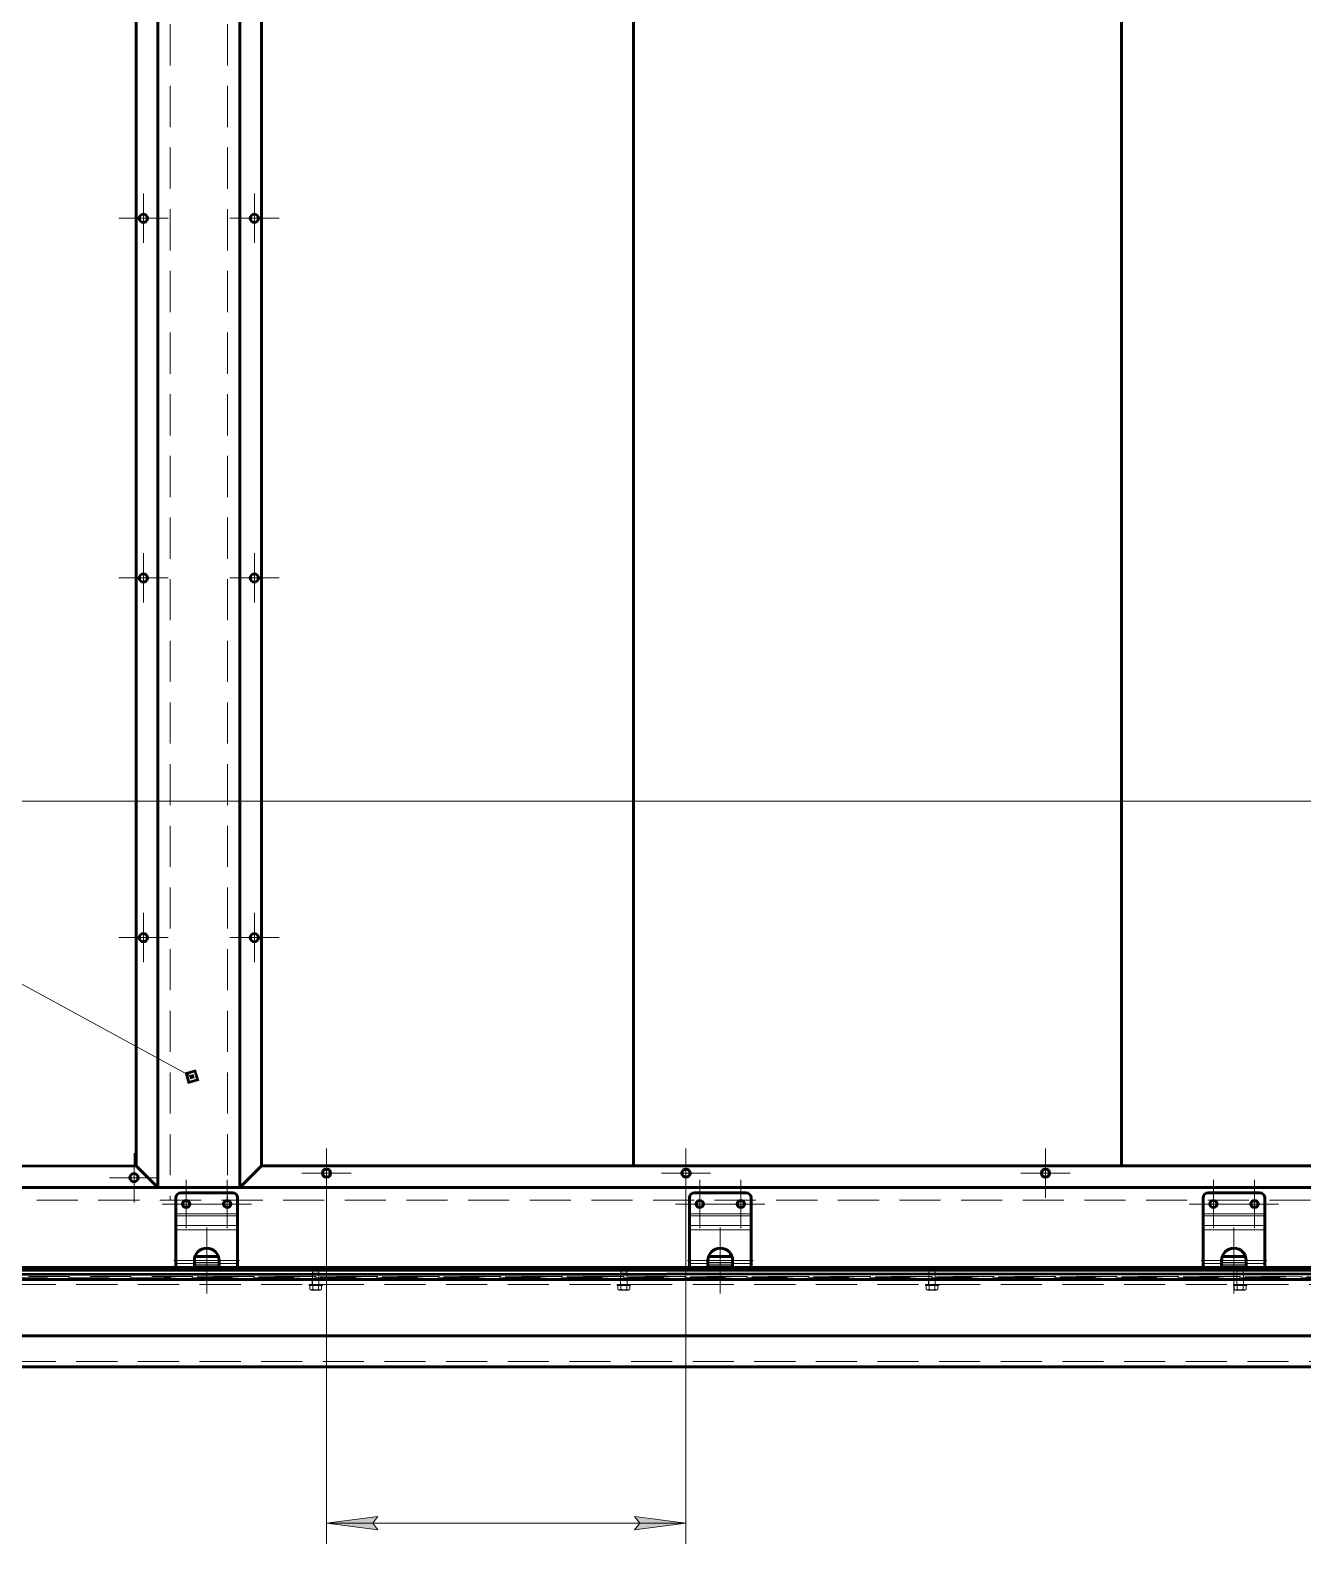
# Model space of a CAD drawing. Header units: millimetres. Extents: x 0 to 841, y 0 to 594.
# Drawn here: x 239.3 to 363.2, y 289.4 to 436.7 of the extents above; entities that cross this region are included whole.
import ezdxf

# ---------------------------------------------------------------- set-up
doc = ezdxf.new("R2010")
doc.units = ezdxf.units.MM
for name, pattern in [('K5LT_AXLED', [19.5, 15, -1.5, 1.5, -1.5]), ('K5LT_BASIC', [0]), ('K5LT_DASHED', [6, 4, -2]), ('K5LT_THIN', [0])]:
    doc.linetypes.add(name, pattern=pattern)
doc.layers.add('Системный слой', color=7, linetype='Continuous')

# ---------------------------------------------------------------- blocks, each defined once
blk = doc.blocks.new('U0')
at = {"layer": 'Системный слой', "color": 30, "linetype": 'K5LT_AXLED', "lineweight": 18, "true_color": 0xff8000}
for q in [(261.14, 420.82), (258.74, 418.42), (263.54, 418.42), (261.14, 416.02)]:
    blk.add_line((261.14, 418.42), q, dxfattribs=at)
blk = doc.blocks.new('U1')
at = {"layer": 'Системный слой', "color": 30, "linetype": 'K5LT_AXLED', "lineweight": 18, "true_color": 0xff8000}
for q in [(261.14, 385.82), (258.74, 383.42), (263.54, 383.42), (261.14, 381.02)]:
    blk.add_line((261.14, 383.42), q, dxfattribs=at)
blk = doc.blocks.new('U2')
at = {"layer": 'Системный слой', "color": 30, "linetype": 'K5LT_AXLED', "lineweight": 18, "true_color": 0xff8000}
for q in [(261.14, 350.82), (258.74, 348.42), (263.54, 348.42), (261.14, 346.02)]:
    blk.add_line((261.14, 348.42), q, dxfattribs=at)
blk = doc.blocks.new('U5')
at = {"layer": 'Системный слой', "color": 30, "linetype": 'K5LT_AXLED', "lineweight": 18, "true_color": 0xff8000}
for q in [(250.34, 420.82), (247.94, 418.42), (252.74, 418.42), (250.34, 416.02)]:
    blk.add_line((250.34, 418.42), q, dxfattribs=at)
blk = doc.blocks.new('U6')
at = {"layer": 'Системный слой', "color": 30, "linetype": 'K5LT_AXLED', "lineweight": 18, "true_color": 0xff8000}
for q in [(250.34, 385.82), (247.94, 383.42), (252.74, 383.42), (250.34, 381.02)]:
    blk.add_line((250.34, 383.42), q, dxfattribs=at)
blk = doc.blocks.new('U7')
at = {"layer": 'Системный слой', "color": 30, "linetype": 'K5LT_AXLED', "lineweight": 18, "true_color": 0xff8000}
for q in [(250.34, 350.82), (247.94, 348.42), (252.74, 348.42), (250.34, 346.02)]:
    blk.add_line((250.34, 348.42), q, dxfattribs=at)
blk = doc.blocks.new('U40')
at = {"layer": 'Системный слой', "color": 30, "linetype": 'K5LT_AXLED', "lineweight": 18, "true_color": 0xff8000}
for q in [(254.5, 324.85), (252.15, 322.5), (256.85, 322.5), (254.5, 320.15)]:
    blk.add_line((254.5, 322.5), q, dxfattribs=at)
blk = doc.blocks.new('U41')
at = {"layer": 'Системный слой', "color": 30, "linetype": 'K5LT_AXLED', "lineweight": 18, "true_color": 0xff8000}
for q in [(258.5, 324.85), (256.15, 322.5), (260.85, 322.5), (258.5, 320.15)]:
    blk.add_line((258.5, 322.5), q, dxfattribs=at)
blk = doc.blocks.new('U42')
at = {"layer": 'Системный слой', "color": 30, "linetype": 'K5LT_AXLED', "lineweight": 18, "true_color": 0xff8000}
for q in [(256.5, 320.2), (253.3, 317), (259.7, 317), (256.5, 313.8)]:
    blk.add_line((256.5, 317), q, dxfattribs=at)
blk = doc.blocks.new('U43')
at = {"layer": 'Системный слой', "color": 30, "linetype": 'K5LT_AXLED', "lineweight": 18, "true_color": 0xff8000}
for q in [(304.5, 324.85), (302.15, 322.5), (306.85, 322.5), (304.5, 320.15)]:
    blk.add_line((304.5, 322.5), q, dxfattribs=at)
blk = doc.blocks.new('U44')
at = {"layer": 'Системный слой', "color": 30, "linetype": 'K5LT_AXLED', "lineweight": 18, "true_color": 0xff8000}
for q in [(308.5, 324.85), (306.15, 322.5), (310.85, 322.5), (308.5, 320.15)]:
    blk.add_line((308.5, 322.5), q, dxfattribs=at)
blk = doc.blocks.new('U45')
at = {"layer": 'Системный слой', "color": 30, "linetype": 'K5LT_AXLED', "lineweight": 18, "true_color": 0xff8000}
for q in [(306.5, 320.2), (303.3, 317), (309.7, 317), (306.5, 313.8)]:
    blk.add_line((306.5, 317), q, dxfattribs=at)
blk = doc.blocks.new('U46')
at = {"layer": 'Системный слой', "color": 30, "linetype": 'K5LT_AXLED', "lineweight": 18, "true_color": 0xff8000}
for q in [(354.5, 324.85), (352.15, 322.5), (356.85, 322.5), (354.5, 320.15)]:
    blk.add_line((354.5, 322.5), q, dxfattribs=at)
blk = doc.blocks.new('U47')
at = {"layer": 'Системный слой', "color": 30, "linetype": 'K5LT_AXLED', "lineweight": 18, "true_color": 0xff8000}
for q in [(358.5, 324.85), (356.15, 322.5), (360.85, 322.5), (358.5, 320.15)]:
    blk.add_line((358.5, 322.5), q, dxfattribs=at)
blk = doc.blocks.new('U48')
at = {"layer": 'Системный слой', "color": 30, "linetype": 'K5LT_AXLED', "lineweight": 18, "true_color": 0xff8000}
for q in [(356.5, 320.2), (353.3, 317), (359.7, 317), (356.5, 313.8)]:
    blk.add_line((356.5, 317), q, dxfattribs=at)

msp = doc.modelspace()

# ---------------------------------------------------------------- hatches: boundary and pattern name
at = {"layer": 'Системный слой'}
h = msp.add_hatch(color=7, dxfattribs=at)
h.paths.add_polyline_path([(255.72, 334.53), (255.42, 335.55), (254.4, 335.25), (254.7, 334.23)])
h.paths.add_polyline_path([(255.5, 334.65), (255.3, 335.33), (254.62, 335.13), (254.82, 334.45)])
h.paths.add_polyline_path([(255.28, 334.77), (255.18, 335.11), (254.84, 335.01), (254.94, 334.67)])
for points in [[(273.16, 290.78), (272.66, 291.44), (273.16, 292.1), (268.16, 291.44)], [(303.16, 291.44), (298.16, 292.1), (298.66, 291.44), (298.16, 290.78)]]:
    msp.add_hatch(color=7, dxfattribs=at).paths.add_polyline_path(points)

# ---------------------------------------------------------------- linework, layer by layer
at = {"layer": 'Системный слой', "color": 7, "linetype": 'K5LT_DASHED', "lineweight": 18}
for p, q in [((252.94, 509.3), (252.94, 322.9)), ((258.54, 509.3), (258.54, 322.9)), ((59.95, 322.86), (594.94, 322.9)), ((53.15, 315.4), (601.56, 315.51)), ((93.01, 315.31), (601.81, 315.31)), ((252.11, 315.6), (601.81, 315.6)), ((601.56, 315.42), (252.36, 315.42)), ((601.56, 315.42), (252.36, 315.42)), ((266.79, 315.76), (266.79, 314.66)), ((267.42, 315.76), (266.79, 315.76)), ((267.42, 315.76), (266.79, 315.76)), ((267.42, 315.76), (267.42, 314.66)), ((267.42, 315.76), (267.42, 314.66)), ((296.79, 315.76), (296.79, 314.66)), ((297.42, 315.76), (296.79, 315.76)), ((297.42, 315.76), (296.79, 315.76)), ((297.42, 315.76), (297.42, 314.66)), ((297.42, 315.76), (297.42, 314.66)), ((326.79, 315.76), (326.79, 314.66)), ((327.42, 315.76), (326.79, 315.76)), ((327.42, 315.76), (326.79, 315.76)), ((327.42, 315.76), (327.42, 314.66)), ((327.42, 315.76), (327.42, 314.66)), ((356.79, 315.76), (356.79, 314.66)), ((357.42, 315.76), (356.79, 315.76)), ((357.42, 315.76), (356.79, 315.76)), ((357.42, 315.76), (357.42, 314.66)), ((357.42, 315.76), (357.42, 314.66)), ((601.81, 315.17), (53.15, 315.16)), ((601.81, 314.66), (53.15, 314.66)), ((601.81, 315.17), (252.11, 315.17)), ((252.11, 315.17), (601.81, 315.17)), ((266.46, 314.56), (266.46, 314.66)), ((266.53, 314.56), (266.82, 314.56)), ((266.82, 314.56), (266.53, 314.56)), ((266.53, 314.56), (266.53, 314.18)), ((266.66, 314.11), (266.53, 314.18)), ((266.53, 314.18), (266.53, 314.18)), ((266.7, 314.16), (266.68, 314.11)), ((266.78, 315.16), (266.78, 314.66)), ((266.79, 314.66), (267.42, 314.66)), ((266.82, 314.56), (266.82, 314.18)), ((266.82, 314.56), (266.82, 314.18)), ((266.82, 314.56), (267.4, 314.56)), ((267.4, 314.56), (266.82, 314.56)), ((267.4, 314.56), (267.4, 314.18)), ((267.4, 314.56), (267.4, 314.18)), ((267.69, 314.56), (267.4, 314.56)), ((267.4, 314.56), (267.69, 314.56)), ((267.43, 315.16), (267.43, 314.66)), ((267.52, 314.16), (267.53, 314.11)), ((267.55, 314.11), (267.69, 314.18)), ((267.69, 314.56), (267.69, 314.18)), ((267.69, 314.18), (267.69, 314.18)), ((267.76, 314.56), (267.76, 314.66)), ((296.46, 314.56), (296.46, 314.66)), ((296.53, 314.56), (296.82, 314.56)), ((296.82, 314.56), (296.53, 314.56)), ((296.53, 314.56), (296.53, 314.18)), ((296.66, 314.11), (296.53, 314.18)), ((296.53, 314.18), (296.53, 314.18)), ((296.7, 314.16), (296.68, 314.11)), ((296.78, 315.16), (296.78, 314.66)), ((296.79, 314.66), (297.42, 314.66)), ((296.82, 314.56), (296.82, 314.18)), ((296.82, 314.56), (296.82, 314.18)), ((296.82, 314.56), (297.4, 314.56)), ((297.4, 314.56), (296.82, 314.56)), ((297.4, 314.56), (297.4, 314.18)), ((297.4, 314.56), (297.4, 314.18)), ((297.69, 314.56), (297.4, 314.56)), ((297.4, 314.56), (297.69, 314.56)), ((297.43, 315.16), (297.43, 314.66)), ((297.52, 314.16), (297.53, 314.11)), ((297.55, 314.11), (297.69, 314.18)), ((297.69, 314.56), (297.69, 314.18)), ((297.69, 314.18), (297.69, 314.18)), ((297.76, 314.56), (297.76, 314.66)), ((326.46, 314.56), (326.46, 314.66)), ((326.53, 314.56), (326.82, 314.56)), ((326.82, 314.56), (326.53, 314.56)), ((326.53, 314.56), (326.53, 314.18)), ((326.66, 314.11), (326.53, 314.18)), ((326.53, 314.18), (326.53, 314.18)), ((326.7, 314.16), (326.68, 314.11)), ((326.78, 315.16), (326.78, 314.66)), ((326.79, 314.66), (327.42, 314.66)), ((326.82, 314.56), (326.82, 314.18)), ((326.82, 314.56), (326.82, 314.18)), ((326.82, 314.56), (327.4, 314.56)), ((327.4, 314.56), (326.82, 314.56)), ((327.4, 314.56), (327.4, 314.18)), ((327.4, 314.56), (327.4, 314.18)), ((327.69, 314.56), (327.4, 314.56)), ((327.4, 314.56), (327.69, 314.56)), ((327.43, 315.16), (327.43, 314.66)), ((327.52, 314.16), (327.53, 314.11)), ((327.55, 314.11), (327.69, 314.18)), ((327.69, 314.56), (327.69, 314.18)), ((327.69, 314.18), (327.69, 314.18)), ((327.76, 314.56), (327.76, 314.66)), ((356.46, 314.56), (356.46, 314.66)), ((356.53, 314.56), (356.82, 314.56)), ((356.82, 314.56), (356.53, 314.56)), ((356.53, 314.56), (356.53, 314.18)), ((356.66, 314.11), (356.53, 314.18)), ((356.53, 314.18), (356.53, 314.18)), ((356.7, 314.16), (356.68, 314.11)), ((356.78, 315.16), (356.78, 314.66)), ((356.79, 314.66), (357.42, 314.66)), ((356.82, 314.56), (356.82, 314.18)), ((356.82, 314.56), (356.82, 314.18)), ((356.82, 314.56), (357.4, 314.56)), ((357.4, 314.56), (356.82, 314.56)), ((357.4, 314.56), (357.4, 314.18)), ((357.4, 314.56), (357.4, 314.18)), ((357.69, 314.56), (357.4, 314.56)), ((357.4, 314.56), (357.69, 314.56)), ((357.43, 315.16), (357.43, 314.66)), ((357.52, 314.16), (357.53, 314.11)), ((357.55, 314.11), (357.69, 314.18)), ((357.69, 314.56), (357.69, 314.18)), ((357.69, 314.18), (357.69, 314.18)), ((357.76, 314.56), (357.76, 314.66)), ((601.81, 307.16), (53.15, 307.16)), ((601.81, 307.16), (252.11, 307.16))]:
    msp.add_line(p, q, dxfattribs=at)
at = {"layer": 'Системный слой', "color": 5, "linetype": 'K5LT_BASIC', "lineweight": 60, "true_color": 0x0000ff}
for p, q in [((251.74, 508.06), (251.74, 324.1)), ((259.74, 508.1), (259.74, 324.1)), ((249.64, 506), (249.64, 326.2)), ((261.84, 506), (261.84, 326.2)), ((298.04, 326.2), (298.04, 506)), ((345.54, 326.2), (345.54, 506)), ((63.25, 326.16), (249.64, 326.2)), ((249.64, 326.2), (251.74, 324.1)), ((261.84, 326.2), (259.74, 324.1)), ((261.84, 326.2), (591.64, 326.2)), ((61.18, 324.1), (593.74, 324.1)), ((253.5, 321.55), (253.5, 323.1)), ((254, 323.6), (259, 323.6)), ((259.5, 323.1), (259.5, 321.55)), ((303.5, 321.55), (303.5, 323.1)), ((304, 323.6), (309, 323.6)), ((309.5, 323.1), (309.5, 321.55)), ((353.5, 321.55), (353.5, 323.1)), ((354, 323.6), (359, 323.6)), ((359.5, 323.1), (359.5, 321.55)), ((253.5, 321.34), (253.5, 321.55)), ((253.5, 320.4), (253.5, 321.34)), ((259.5, 321.55), (259.5, 321.34)), ((259.5, 321.34), (259.5, 320.4)), ((303.5, 321.34), (303.5, 321.55)), ((303.5, 320.4), (303.5, 321.34)), ((309.5, 321.55), (309.5, 321.34)), ((309.5, 321.34), (309.5, 320.4)), ((353.5, 321.34), (353.5, 321.55)), ((353.5, 320.4), (353.5, 321.34)), ((359.5, 321.55), (359.5, 321.34)), ((359.5, 321.34), (359.5, 320.4)), ((253.5, 319.98), (253.5, 320.4)), ((253.5, 316.7), (253.5, 319.98)), ((259.5, 320.4), (259.5, 319.98)), ((259.5, 319.98), (259.5, 316.7)), ((303.5, 319.98), (303.5, 320.4)), ((303.5, 316.7), (303.5, 319.98)), ((309.5, 320.4), (309.5, 319.98)), ((309.5, 319.98), (309.5, 316.7)), ((353.5, 319.98), (353.5, 320.4)), ((353.5, 316.7), (353.5, 319.98)), ((359.5, 320.4), (359.5, 319.98)), ((359.5, 319.98), (359.5, 316.7)), ((253.5, 316.1), (253.5, 316.7)), ((255.3, 316.7), (255.3, 317)), ((255.3, 316.1), (255.3, 316.7)), ((255.37, 317.4), (257.63, 317.4)), ((257.7, 317), (257.7, 316.7)), ((257.7, 316.7), (257.7, 316.1)), ((259.5, 316.7), (259.5, 316.1)), ((303.5, 316.1), (303.5, 316.7)), ((305.3, 316.7), (305.3, 317)), ((305.3, 316.1), (305.3, 316.7)), ((305.37, 317.4), (307.63, 317.4)), ((307.7, 317), (307.7, 316.7)), ((307.7, 316.7), (307.7, 316.1)), ((309.5, 316.7), (309.5, 316.1)), ((353.5, 316.1), (353.5, 316.7)), ((355.3, 316.7), (355.3, 317)), ((355.3, 316.1), (355.3, 316.7)), ((355.37, 317.4), (357.63, 317.4)), ((357.7, 317), (357.7, 316.7)), ((357.7, 316.7), (357.7, 316.1)), ((359.5, 316.7), (359.5, 316.1)), ((53.15, 316.06), (601.81, 316.06)), ((53.17, 315.54), (601.83, 315.84)), ((601.81, 316.31), (59.5, 316.31)), ((251.74, 316.1), (601.74, 316.1)), ((255.3, 316.1), (253.5, 316.1)), ((255.9, 316.4), (255.3, 316.4)), ((255.9, 316.1), (255.3, 316.1)), ((255.9, 316.4), (255.9, 316.1)), ((257.1, 316.4), (255.9, 316.4)), ((257.1, 316.1), (255.9, 316.1)), ((257.7, 316.4), (257.1, 316.4)), ((257.1, 316.4), (257.1, 316.1)), ((257.7, 316.1), (257.1, 316.1)), ((259.5, 316.1), (257.7, 316.1)), ((305.3, 316.1), (303.5, 316.1)), ((305.9, 316.4), (305.3, 316.4)), ((305.9, 316.1), (305.3, 316.1)), ((305.9, 316.4), (305.9, 316.1)), ((307.1, 316.4), (305.9, 316.4)), ((307.1, 316.1), (305.9, 316.1)), ((307.7, 316.4), (307.1, 316.4)), ((307.1, 316.4), (307.1, 316.1)), ((307.7, 316.1), (307.1, 316.1)), ((309.5, 316.1), (307.7, 316.1)), ((355.3, 316.1), (353.5, 316.1)), ((355.9, 316.4), (355.3, 316.4)), ((355.9, 316.1), (355.3, 316.1)), ((355.9, 316.4), (355.9, 316.1)), ((357.1, 316.4), (355.9, 316.4)), ((357.1, 316.1), (355.9, 316.1)), ((357.7, 316.4), (357.1, 316.4)), ((357.1, 316.4), (357.1, 316.1)), ((357.7, 316.1), (357.1, 316.1)), ((359.5, 316.1), (357.7, 316.1)), ((601.81, 315.16), (93.01, 315.16)), ((252.11, 315.16), (601.81, 315.16)), ((601.81, 309.66), (53.15, 309.66)), ((601.81, 306.66), (53.15, 306.66)), ((601.81, 306.66), (252.11, 306.66))]:
    msp.add_line(p, q, dxfattribs=at)
at = {"layer": 'Системный слой', "color": 7, "linetype": 'K5LT_THIN', "lineweight": 18}
for p, q in [((53.5, 361.69), (562.3, 361.69)), ((230.19, 348.42), (255.06, 334.89)), ((255.42, 335.55), (254.4, 335.25)), ((254.62, 335.13), (254.4, 335.25)), ((254.4, 335.25), (254.7, 334.23)), ((255.3, 335.33), (254.62, 335.13)), ((254.84, 335.01), (254.62, 335.13)), ((254.62, 335.13), (254.82, 334.45)), ((254.7, 334.23), (255.72, 334.53)), ((254.82, 334.45), (255.5, 334.65)), ((255.18, 335.11), (254.84, 335.01)), ((254.84, 335.01), (254.94, 334.67)), ((254.94, 334.67), (255.28, 334.77)), ((255.28, 334.77), (255.18, 335.11)), ((255.5, 334.65), (255.3, 335.33)), ((255.72, 334.53), (255.42, 335.55)), ((268.16, 325.5), (268.16, 289.44)), ((303.16, 325.5), (303.16, 289.44)), ((259.5, 321.55), (253.5, 321.55)), ((259.5, 321.34), (253.5, 321.34)), ((309.5, 321.55), (303.5, 321.55)), ((309.5, 321.34), (303.5, 321.34)), ((359.5, 321.55), (353.5, 321.55)), ((359.5, 321.34), (353.5, 321.34)), ((253.5, 320.4), (259.5, 320.4)), ((259.5, 319.98), (253.5, 319.98)), ((303.5, 320.4), (309.5, 320.4)), ((309.5, 319.98), (303.5, 319.98)), ((353.5, 320.4), (359.5, 320.4)), ((359.5, 319.98), (353.5, 319.98)), ((253.5, 316.7), (255.3, 316.7)), ((257.7, 316.8), (255.3, 316.8)), ((255.3, 316.65), (257.7, 316.65)), ((257.7, 316.7), (259.5, 316.7)), ((303.5, 316.7), (305.3, 316.7)), ((307.7, 316.8), (305.3, 316.8)), ((305.3, 316.65), (307.7, 316.65)), ((307.7, 316.7), (309.5, 316.7)), ((353.5, 316.7), (355.3, 316.7)), ((357.7, 316.8), (355.3, 316.8)), ((355.3, 316.65), (357.7, 316.65)), ((357.7, 316.7), (359.5, 316.7)), ((268.16, 291.44), (273.16, 292.1)), ((273.16, 292.1), (272.66, 291.44)), ((298.66, 291.44), (298.16, 292.1)), ((298.16, 292.1), (303.16, 291.44)), ((273.16, 290.78), (268.16, 291.44)), ((268.16, 291.44), (303.16, 291.44)), ((272.66, 291.44), (273.16, 290.78)), ((303.16, 291.44), (298.16, 290.78)), ((298.16, 290.78), (298.66, 291.44))]:
    msp.add_line(p, q, dxfattribs=at)
at = {"layer": 'Системный слой', "color": 30, "linetype": 'K5LT_AXLED', "lineweight": 18, "true_color": 0xff8000}
for p, q in [((249.43, 325.06), (249.43, 327.46)), ((268.16, 325.5), (268.16, 327.9)), ((303.16, 325.5), (303.16, 327.9)), ((338.16, 325.5), (338.16, 327.9)), ((268.16, 325.5), (265.76, 325.5)), ((268.16, 325.5), (268.16, 323.1)), ((268.16, 325.5), (270.56, 325.5)), ((303.16, 325.5), (300.76, 325.5)), ((303.16, 325.5), (303.16, 323.1)), ((303.16, 325.5), (305.56, 325.5)), ((338.16, 325.5), (335.76, 325.5)), ((338.16, 325.5), (338.16, 323.1)), ((338.16, 325.5), (340.56, 325.5)), ((249.43, 325.06), (247.03, 325.06)), ((249.43, 325.06), (249.43, 322.66)), ((249.43, 325.06), (251.83, 325.06))]:
    msp.add_line(p, q, dxfattribs=at)
at = {"layer": 'Системный слой', "color": 5, "linetype": 'K5LT_BASIC', "lineweight": 60, "true_color": 0x0000ff}
for centre, radius in [((250.34, 418.42), 0.4), ((261.14, 418.42), 0.4), ((250.34, 383.42), 0.4), ((261.14, 383.42), 0.4), ((250.34, 348.42), 0.4), ((261.14, 348.42), 0.4), ((268.16, 325.5), 0.4), ((303.16, 325.5), 0.4), ((338.16, 325.5), 0.4), ((249.43, 325.06), 0.4), ((254.5, 322.5), 0.35), ((258.5, 322.5), 0.35), ((304.5, 322.5), 0.35), ((308.5, 322.5), 0.35), ((354.5, 322.5), 0.35), ((358.5, 322.5), 0.35)]:
    msp.add_circle(centre, radius, dxfattribs=at)
for centre, radius, start, end in [((254, 323.1), 0.5, 90, 180), ((259, 323.1), 0.5, 0, 90), ((304, 323.1), 0.5, 90, 180), ((309, 323.1), 0.5, 0, 90), ((354, 323.1), 0.5, 90, 180), ((359, 323.1), 0.5, 0, 90), ((256.5, 317), 1.2, 0, 180), ((306.5, 317), 1.2, 0, 180), ((356.5, 317), 1.2, 0, 180)]:
    msp.add_arc(centre, radius, start, end, dxfattribs=at)
at = {"layer": 'Системный слой', "color": 7, "linetype": 'K5LT_DASHED', "lineweight": 18}
for centre, start_param, end_param in [((267.11, 314.66), 3.141593, 4.712389), ((267.11, 314.66), 0, 3.141593), ((267.11, 314.66), 4.712389, 6.283185), ((297.11, 314.66), 3.141593, 4.712389), ((297.11, 314.66), 0, 3.141593), ((297.11, 314.66), 4.712389, 6.283185), ((327.11, 314.66), 3.141593, 4.712389), ((327.11, 314.66), 0, 3.141593), ((327.11, 314.66), 4.712389, 6.283185), ((357.11, 314.66), 3.141593, 4.712389), ((357.11, 314.66), 0, 3.141593), ((357.11, 314.66), 4.712389, 6.283185)]:
    msp.add_ellipse(centre, major_axis=(0.65, 0), ratio=0.000026, start_param=start_param, end_param=end_param, dxfattribs=at)
for centre, major_axis in [((267.11, 314.56), (0.65, 0)), ((267.11, 314.11), (0.445, 0)), ((267.11, 314.11), (0.425, 0)), ((267.11, 314.16), (0.412, 0)), ((297.11, 314.56), (0.65, 0)), ((297.11, 314.11), (0.445, 0)), ((297.11, 314.11), (0.425, 0)), ((297.11, 314.16), (0.412, 0)), ((327.11, 314.56), (0.65, 0)), ((327.11, 314.11), (0.445, 0)), ((327.11, 314.11), (0.425, 0)), ((327.11, 314.16), (0.412, 0)), ((357.11, 314.56), (0.65, 0)), ((357.11, 314.11), (0.445, 0)), ((357.11, 314.11), (0.425, 0)), ((357.11, 314.16), (0.412, 0))]:
    msp.add_ellipse(centre, major_axis=major_axis, ratio=0.000026, dxfattribs=at)
for points, knots in [([(266.79, 315.76), (266.8, 315.77), (266.8, 315.78), (266.81, 315.82), (266.82, 315.88), (266.85, 315.95), (266.9, 316.04), (266.95, 316.12), (267.02, 316.19), (267.07, 316.23), (267.1, 316.25), (267.11, 316.26)], [0, 0, 0, 0, 0.43118, 0.979955, 2.077506, 4.061368, 5.942309, 7.791031, 9.672693, 11.651194, 12, 12, 12, 12]), ([(267.42, 315.76), (267.42, 315.77), (267.42, 315.78), (267.41, 315.82), (267.4, 315.88), (267.37, 315.95), (267.32, 316.04), (267.27, 316.12), (267.2, 316.19), (267.15, 316.23), (267.11, 316.25), (267.11, 316.26)], [0, 0, 0, 0, 0.43118, 0.979955, 2.077506, 4.061368, 5.942309, 7.791031, 9.672693, 11.651194, 12, 12, 12, 12]), ([(296.79, 315.76), (296.8, 315.77), (296.8, 315.78), (296.81, 315.82), (296.82, 315.88), (296.85, 315.95), (296.9, 316.04), (296.95, 316.12), (297.02, 316.19), (297.07, 316.23), (297.1, 316.25), (297.11, 316.26)], [0, 0, 0, 0, 0.43118, 0.979955, 2.077506, 4.061368, 5.942309, 7.791031, 9.672693, 11.651194, 12, 12, 12, 12]), ([(297.42, 315.76), (297.42, 315.77), (297.42, 315.78), (297.41, 315.82), (297.4, 315.88), (297.37, 315.95), (297.32, 316.04), (297.27, 316.12), (297.2, 316.19), (297.15, 316.23), (297.11, 316.25), (297.11, 316.26)], [0, 0, 0, 0, 0.43118, 0.979955, 2.077506, 4.061368, 5.942309, 7.791031, 9.672693, 11.651194, 12, 12, 12, 12]), ([(326.79, 315.76), (326.8, 315.77), (326.8, 315.78), (326.81, 315.82), (326.82, 315.88), (326.85, 315.95), (326.9, 316.04), (326.95, 316.12), (327.02, 316.19), (327.07, 316.23), (327.1, 316.25), (327.11, 316.26)], [0, 0, 0, 0, 0.43118, 0.979955, 2.077506, 4.061368, 5.942309, 7.791031, 9.672693, 11.651194, 12, 12, 12, 12]), ([(327.42, 315.76), (327.42, 315.77), (327.42, 315.78), (327.41, 315.82), (327.4, 315.88), (327.37, 315.95), (327.32, 316.04), (327.27, 316.12), (327.2, 316.19), (327.15, 316.23), (327.11, 316.25), (327.11, 316.26)], [0, 0, 0, 0, 0.43118, 0.979955, 2.077506, 4.061368, 5.942309, 7.791031, 9.672693, 11.651194, 12, 12, 12, 12]), ([(356.79, 315.76), (356.8, 315.77), (356.8, 315.78), (356.81, 315.82), (356.82, 315.88), (356.85, 315.95), (356.9, 316.04), (356.95, 316.12), (357.02, 316.19), (357.07, 316.23), (357.1, 316.25), (357.11, 316.26)], [0, 0, 0, 0, 0.43118, 0.979955, 2.077506, 4.061368, 5.942309, 7.791031, 9.672693, 11.651194, 12, 12, 12, 12]), ([(357.42, 315.76), (357.42, 315.77), (357.42, 315.78), (357.41, 315.82), (357.4, 315.88), (357.37, 315.95), (357.32, 316.04), (357.27, 316.12), (357.2, 316.19), (357.15, 316.23), (357.11, 316.25), (357.11, 316.26)], [0, 0, 0, 0, 0.43118, 0.979955, 2.077506, 4.061368, 5.942309, 7.791031, 9.672693, 11.651194, 12, 12, 12, 12]), ([(266.53, 314.18), (266.54, 314.18), (266.55, 314.17), (266.57, 314.16), (266.6, 314.15), (266.63, 314.15), (266.65, 314.14), (266.68, 314.14), (266.7, 314.14), (266.73, 314.15), (266.76, 314.16), (266.79, 314.17), (266.81, 314.18), (266.82, 314.18)], [0, 0, 0, 0, 0.689736, 2.24922, 3.361884, 4.659091, 5.868388, 6.92782, 8.056313, 9.438689, 11.04297, 12.55346, 14, 14, 14, 14]), ([(266.82, 314.18), (266.81, 314.18), (266.79, 314.17), (266.75, 314.15), (266.72, 314.14), (266.69, 314.14), (266.66, 314.14), (266.64, 314.14), (266.62, 314.15), (266.6, 314.15), (266.57, 314.17), (266.55, 314.18), (266.53, 314.18)], [0, 0, 0, 0, 1.549901, 2.992383, 4.610542, 6.008713, 7.060075, 8.058646, 9.016268, 9.985732, 10.978879, 13, 13, 13, 13]), ([(267.4, 314.18), (267.38, 314.18), (267.33, 314.17), (267.26, 314.15), (267.2, 314.14), (267.14, 314.14), (267.09, 314.14), (267.04, 314.14), (267, 314.15), (266.95, 314.15), (266.89, 314.17), (266.85, 314.18), (266.82, 314.18)], [0, 0, 0, 0, 1.549818, 2.992222, 4.610295, 6.008391, 7.059696, 8.058214, 9.015785, 9.985197, 10.97829, 13, 13, 13, 13]), ([(266.82, 314.18), (266.84, 314.18), (266.89, 314.17), (266.95, 314.15), (267.02, 314.14), (267.08, 314.14), (267.13, 314.14), (267.18, 314.14), (267.22, 314.15), (267.27, 314.15), (267.33, 314.17), (267.37, 314.18), (267.4, 314.18)], [0, 0, 0, 0, 1.549818, 2.992222, 4.610295, 6.008391, 7.059696, 8.058214, 9.015785, 9.985197, 10.97829, 13, 13, 13, 13]), ([(267.69, 314.18), (267.68, 314.18), (267.66, 314.17), (267.62, 314.15), (267.6, 314.15), (267.57, 314.14), (267.55, 314.14), (267.53, 314.14), (267.5, 314.14), (267.47, 314.15), (267.44, 314.16), (267.41, 314.18), (267.4, 314.18)], [0, 0, 0, 0, 1.600971, 2.747419, 4.133236, 5.298198, 6.241036, 7.176466, 8.31343, 9.607687, 10.813461, 13, 13, 13, 13]), ([(267.69, 314.18), (267.68, 314.18), (267.66, 314.17), (267.62, 314.15), (267.6, 314.15), (267.57, 314.14), (267.55, 314.14), (267.53, 314.14), (267.5, 314.14), (267.47, 314.15), (267.44, 314.16), (267.41, 314.18), (267.4, 314.18)], [0, 0, 0, 0, 1.600362, 2.74687, 4.132762, 5.297786, 6.240675, 7.176154, 8.313179, 9.607506, 10.813344, 13, 13, 13, 13]), ([(296.53, 314.18), (296.54, 314.18), (296.55, 314.17), (296.57, 314.16), (296.6, 314.15), (296.63, 314.15), (296.65, 314.14), (296.68, 314.14), (296.7, 314.14), (296.73, 314.15), (296.76, 314.16), (296.79, 314.17), (296.81, 314.18), (296.82, 314.18)], [0, 0, 0, 0, 0.689736, 2.24922, 3.361884, 4.659091, 5.868388, 6.92782, 8.056313, 9.438689, 11.04297, 12.55346, 14, 14, 14, 14]), ([(296.82, 314.18), (296.81, 314.18), (296.79, 314.17), (296.75, 314.15), (296.72, 314.14), (296.69, 314.14), (296.66, 314.14), (296.64, 314.14), (296.62, 314.15), (296.6, 314.15), (296.57, 314.17), (296.55, 314.18), (296.53, 314.18)], [0, 0, 0, 0, 1.549901, 2.992383, 4.610542, 6.008713, 7.060075, 8.058646, 9.016268, 9.985732, 10.978879, 13, 13, 13, 13]), ([(297.4, 314.18), (297.38, 314.18), (297.33, 314.17), (297.26, 314.15), (297.2, 314.14), (297.14, 314.14), (297.09, 314.14), (297.04, 314.14), (297, 314.15), (296.95, 314.15), (296.89, 314.17), (296.85, 314.18), (296.82, 314.18)], [0, 0, 0, 0, 1.549818, 2.992222, 4.610295, 6.008391, 7.059696, 8.058214, 9.015785, 9.985197, 10.97829, 13, 13, 13, 13]), ([(296.82, 314.18), (296.84, 314.18), (296.89, 314.17), (296.95, 314.15), (297.02, 314.14), (297.08, 314.14), (297.13, 314.14), (297.18, 314.14), (297.22, 314.15), (297.27, 314.15), (297.33, 314.17), (297.37, 314.18), (297.4, 314.18)], [0, 0, 0, 0, 1.549818, 2.992222, 4.610295, 6.008391, 7.059696, 8.058214, 9.015785, 9.985197, 10.97829, 13, 13, 13, 13]), ([(297.69, 314.18), (297.68, 314.18), (297.66, 314.17), (297.62, 314.15), (297.6, 314.15), (297.57, 314.14), (297.55, 314.14), (297.53, 314.14), (297.5, 314.14), (297.47, 314.15), (297.44, 314.16), (297.41, 314.18), (297.4, 314.18)], [0, 0, 0, 0, 1.600971, 2.747419, 4.133236, 5.298198, 6.241036, 7.176466, 8.31343, 9.607687, 10.813461, 13, 13, 13, 13]), ([(297.69, 314.18), (297.68, 314.18), (297.66, 314.17), (297.62, 314.15), (297.6, 314.15), (297.57, 314.14), (297.55, 314.14), (297.53, 314.14), (297.5, 314.14), (297.47, 314.15), (297.44, 314.16), (297.41, 314.18), (297.4, 314.18)], [0, 0, 0, 0, 1.600362, 2.74687, 4.132762, 5.297786, 6.240675, 7.176154, 8.313179, 9.607506, 10.813344, 13, 13, 13, 13]), ([(326.53, 314.18), (326.54, 314.18), (326.55, 314.17), (326.57, 314.16), (326.6, 314.15), (326.63, 314.15), (326.65, 314.14), (326.68, 314.14), (326.7, 314.14), (326.73, 314.15), (326.76, 314.16), (326.79, 314.17), (326.81, 314.18), (326.82, 314.18)], [0, 0, 0, 0, 0.689736, 2.24922, 3.361884, 4.659091, 5.868388, 6.92782, 8.056313, 9.438689, 11.04297, 12.55346, 14, 14, 14, 14]), ([(326.82, 314.18), (326.81, 314.18), (326.79, 314.17), (326.75, 314.15), (326.72, 314.14), (326.69, 314.14), (326.66, 314.14), (326.64, 314.14), (326.62, 314.15), (326.6, 314.15), (326.57, 314.17), (326.55, 314.18), (326.53, 314.18)], [0, 0, 0, 0, 1.549901, 2.992383, 4.610542, 6.008713, 7.060075, 8.058646, 9.016268, 9.985732, 10.978879, 13, 13, 13, 13]), ([(327.4, 314.18), (327.38, 314.18), (327.33, 314.17), (327.26, 314.15), (327.2, 314.14), (327.14, 314.14), (327.09, 314.14), (327.04, 314.14), (327, 314.15), (326.95, 314.15), (326.89, 314.17), (326.85, 314.18), (326.82, 314.18)], [0, 0, 0, 0, 1.549818, 2.992222, 4.610295, 6.008391, 7.059696, 8.058214, 9.015785, 9.985197, 10.97829, 13, 13, 13, 13]), ([(326.82, 314.18), (326.84, 314.18), (326.89, 314.17), (326.95, 314.15), (327.02, 314.14), (327.08, 314.14), (327.13, 314.14), (327.18, 314.14), (327.22, 314.15), (327.27, 314.15), (327.33, 314.17), (327.37, 314.18), (327.4, 314.18)], [0, 0, 0, 0, 1.549818, 2.992222, 4.610295, 6.008391, 7.059696, 8.058214, 9.015785, 9.985197, 10.97829, 13, 13, 13, 13]), ([(327.69, 314.18), (327.68, 314.18), (327.66, 314.17), (327.62, 314.15), (327.6, 314.15), (327.57, 314.14), (327.55, 314.14), (327.53, 314.14), (327.5, 314.14), (327.47, 314.15), (327.44, 314.16), (327.41, 314.18), (327.4, 314.18)], [0, 0, 0, 0, 1.600971, 2.747419, 4.133236, 5.298198, 6.241036, 7.176466, 8.31343, 9.607687, 10.813461, 13, 13, 13, 13]), ([(327.69, 314.18), (327.68, 314.18), (327.66, 314.17), (327.62, 314.15), (327.6, 314.15), (327.57, 314.14), (327.55, 314.14), (327.53, 314.14), (327.5, 314.14), (327.47, 314.15), (327.44, 314.16), (327.41, 314.18), (327.4, 314.18)], [0, 0, 0, 0, 1.600362, 2.74687, 4.132762, 5.297786, 6.240675, 7.176154, 8.313179, 9.607506, 10.813344, 13, 13, 13, 13]), ([(356.53, 314.18), (356.54, 314.18), (356.55, 314.17), (356.57, 314.16), (356.6, 314.15), (356.63, 314.15), (356.65, 314.14), (356.68, 314.14), (356.7, 314.14), (356.73, 314.15), (356.76, 314.16), (356.79, 314.17), (356.81, 314.18), (356.82, 314.18)], [0, 0, 0, 0, 0.689736, 2.24922, 3.361884, 4.659091, 5.868388, 6.92782, 8.056313, 9.438689, 11.04297, 12.55346, 14, 14, 14, 14]), ([(356.82, 314.18), (356.81, 314.18), (356.79, 314.17), (356.75, 314.15), (356.72, 314.14), (356.69, 314.14), (356.66, 314.14), (356.64, 314.14), (356.62, 314.15), (356.6, 314.15), (356.57, 314.17), (356.55, 314.18), (356.53, 314.18)], [0, 0, 0, 0, 1.549901, 2.992383, 4.610542, 6.008713, 7.060075, 8.058646, 9.016268, 9.985732, 10.978879, 13, 13, 13, 13]), ([(357.4, 314.18), (357.38, 314.18), (357.33, 314.17), (357.26, 314.15), (357.2, 314.14), (357.14, 314.14), (357.09, 314.14), (357.04, 314.14), (357, 314.15), (356.95, 314.15), (356.89, 314.17), (356.85, 314.18), (356.82, 314.18)], [0, 0, 0, 0, 1.549818, 2.992222, 4.610295, 6.008391, 7.059696, 8.058214, 9.015785, 9.985197, 10.97829, 13, 13, 13, 13]), ([(356.82, 314.18), (356.84, 314.18), (356.89, 314.17), (356.95, 314.15), (357.02, 314.14), (357.08, 314.14), (357.13, 314.14), (357.18, 314.14), (357.22, 314.15), (357.27, 314.15), (357.33, 314.17), (357.37, 314.18), (357.4, 314.18)], [0, 0, 0, 0, 1.549818, 2.992222, 4.610295, 6.008391, 7.059696, 8.058214, 9.015785, 9.985197, 10.97829, 13, 13, 13, 13]), ([(357.69, 314.18), (357.68, 314.18), (357.66, 314.17), (357.62, 314.15), (357.6, 314.15), (357.57, 314.14), (357.55, 314.14), (357.53, 314.14), (357.5, 314.14), (357.47, 314.15), (357.44, 314.16), (357.41, 314.18), (357.4, 314.18)], [0, 0, 0, 0, 1.600971, 2.747419, 4.133236, 5.298198, 6.241036, 7.176466, 8.31343, 9.607687, 10.813461, 13, 13, 13, 13]), ([(357.69, 314.18), (357.68, 314.18), (357.66, 314.17), (357.62, 314.15), (357.6, 314.15), (357.57, 314.14), (357.55, 314.14), (357.53, 314.14), (357.5, 314.14), (357.47, 314.15), (357.44, 314.16), (357.41, 314.18), (357.4, 314.18)], [0, 0, 0, 0, 1.600362, 2.74687, 4.132762, 5.297786, 6.240675, 7.176154, 8.313179, 9.607506, 10.813344, 13, 13, 13, 13])]:
    msp.add_open_spline(points, degree=3, knots=knots, dxfattribs=at)

# ---------------------------------------------------------------- block references
at = {"layer": 'Системный слой'}
for name in ['U5', 'U0', 'U6', 'U1', 'U7', 'U2', 'U40', 'U41', 'U43', 'U44', 'U46', 'U47', 'U42', 'U45', 'U48']:
    msp.add_blockref(name, (0, 0), dxfattribs=at)

doc.saveas('drawing.dxf')
